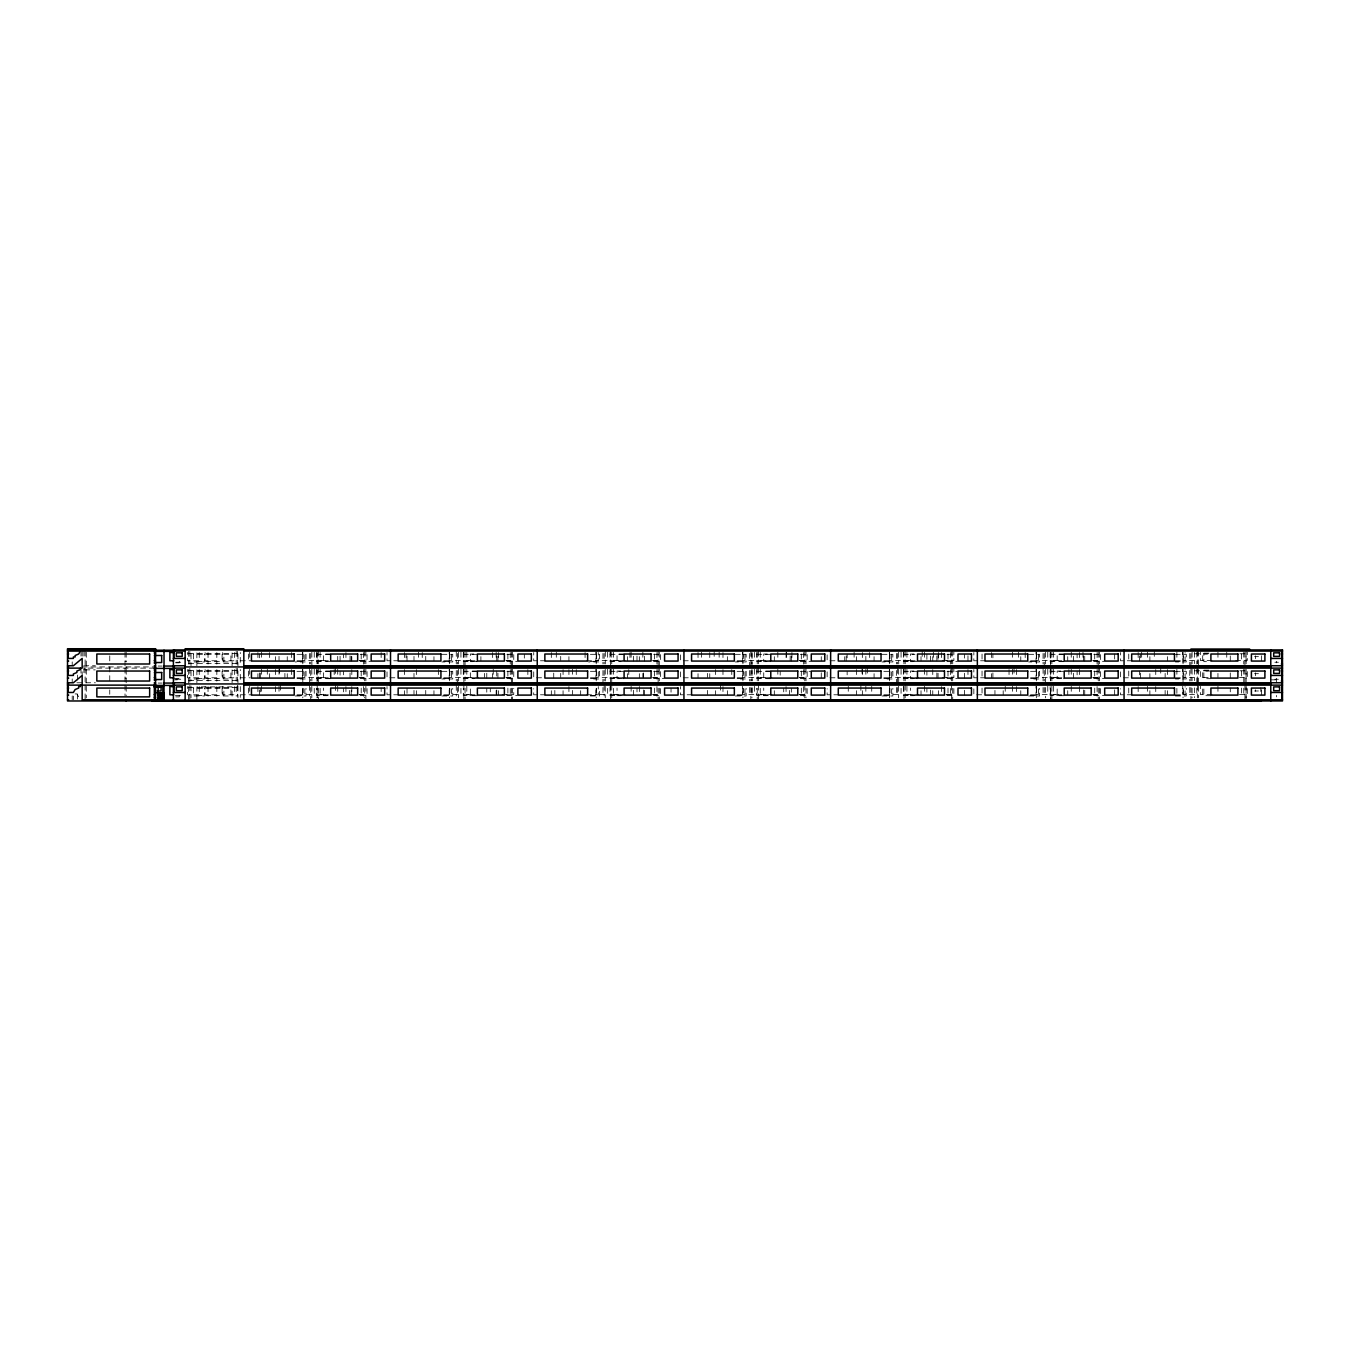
<?xml version="1.0" encoding="UTF-8"?>
<svg xmlns="http://www.w3.org/2000/svg" width="1350" height="1350" viewBox="0 0 1350 1350"><rect width="100%" height="100%" fill="white"/><g stroke="black" fill="none" stroke-linecap="round" stroke-linejoin="round"><path stroke-width="0.75" stroke-dasharray="5 3.75" d="M1208.908 653.13L1202.698 653.13L1202.698 662.361M188.73 653.501L240.249 653.501M1194.547 653.788L1208.976 653.788M1239.874 653.788L1246.067 653.788L1246.067 663.643M330.666 654.024L323.629 654.024L323.629 661.652L327.156 661.652M473.85 654.024L470.34 654.024L470.34 661.652L477.377 661.652M624.088 654.024L617.034 654.024L617.034 661.652L620.561 661.652M767.273 654.024L763.746 654.024L763.746 661.652L770.783 661.652M913.967 654.024L910.457 654.024L910.457 661.652L913.967 661.652M1064.205 654.024L1057.168 654.024L1057.168 661.652L1064.205 661.652M1207.389 654.024L1203.862 654.024L1203.862 661.652L1207.389 661.652M296.983 654.311L306.028 654.311L306.028 661.939L295.177 661.939M316.592 654.311L330.092 654.311M360.197 654.311L368.499 654.311M441.889 654.311L452.739 654.311L452.739 661.939L441.889 661.939M463.303 654.311L476.803 654.311M506.908 654.311L515.211 654.311M590.389 654.311L599.451 654.311L599.451 661.939L588.583 661.939M609.998 654.311L623.498 654.311M653.619 654.311L661.922 654.311M735.294 654.311L746.145 654.311L746.145 661.939L735.294 661.939M756.709 654.311L770.209 654.311M800.314 654.311L808.616 654.311M882.006 654.311L892.856 654.311L892.856 661.939L882.006 661.939M903.42 654.311L914.979 654.311M947.025 654.311L955.327 654.311M1028.7 654.311L1039.567 654.311L1039.567 661.939L1028.7 661.939M1050.131 654.311L1063.614 654.311M1093.736 654.311L1102.039 654.311M1175.192 654.311L1186.262 654.311L1186.262 661.939L1175.411 661.939M1254.538 656.657L1258.453 656.657M320.102 660.487L327.932 660.487M359.235 660.487L367.048 660.487L367.048 652.269M466.813 660.487L474.643 660.487M505.929 660.487L513.759 660.487L513.759 652.269M613.524 660.487L625.252 660.487M652.641 660.487L660.471 660.487L660.471 652.269M760.236 660.487L771.964 660.487M799.352 660.487L807.165 660.487L807.165 652.269M906.93 660.487L914.76 660.487M942.148 660.487L953.876 660.487L953.876 652.269M1053.641 660.487L1061.471 660.487M1092.757 660.487L1100.588 660.487L1100.588 652.269M1194.48 660.487L1182.735 660.487L1182.735 652.269M1212.081 660.487L1200.353 660.487L1200.353 652.269M1235.554 660.487L1247.299 660.487L1247.299 652.269M216.827 660.774L205.099 660.774L205.099 652.556M240.3 660.774L252.045 660.774M297.034 660.774L304.864 660.774L304.864 652.556M316.592 660.774L328.337 660.774M359.623 660.774L363.538 660.774M398.756 660.774L387.011 660.774L387.011 652.556M443.745 660.774L451.558 660.774L451.558 652.556M463.303 660.774L475.031 660.774M506.334 660.774L510.249 660.774M545.451 660.774L533.722 660.774L533.722 652.556M586.524 660.774L598.269 660.774L598.269 652.556M609.998 660.774L621.742 660.774M653.046 660.774L656.944 660.774M688.247 660.774L680.417 660.774L680.417 652.556M737.151 660.774L744.981 660.774L744.981 652.556M756.709 660.774L768.454 660.774M799.74 660.774L803.655 660.774M834.958 660.774L827.128 660.774L827.128 652.556M883.862 660.774L891.675 660.774L891.675 652.556M903.42 660.774L915.148 660.774M946.451 660.774L950.366 660.774M985.567 660.774L973.839 660.774L973.839 652.556M1030.556 660.774L1038.386 660.774L1038.386 652.556M1050.131 660.774L1061.859 660.774M1093.162 660.774L1097.078 660.774M1132.279 660.774L1120.534 660.774L1120.534 652.556M1175.31 660.774L1185.097 660.774L1185.097 652.556M125.01 661.061L126.191 661.061M196.881 661.348L223.881 661.348L223.881 654.311M296.983 661.348L303.092 661.348L303.092 654.311M330.092 661.348L316.592 661.348L316.592 652.556M360.197 661.348L370.575 661.348M443.694 661.348L449.803 661.348L449.803 654.311M476.803 661.348L463.303 661.348L463.303 652.556M506.908 661.348L517.286 661.348M590.406 661.348L596.514 661.348L596.514 654.311M623.498 661.348L609.998 661.348L609.998 652.556M653.619 661.348L661.922 661.348M737.1 661.348L743.209 661.348L743.209 654.311M770.209 661.348L756.709 661.348L756.709 652.556M800.314 661.348L810.692 661.348M883.811 661.348L889.92 661.348L889.92 654.311M916.92 661.348L903.42 661.348L903.42 652.556M947.025 661.348L957.403 661.348M1030.522 661.348L1036.631 661.348L1036.631 654.311M1063.614 661.348L1050.131 661.348L1050.131 652.556M1093.736 661.348L1104.114 661.348M1175.192 661.348L1183.326 661.348L1183.326 654.311M175.753 662.242L182.79 662.242M1274.872 662.242L1278.399 662.242M175.753 662.833L179.28 662.833L179.28 661.365M188.73 663.356L240.249 663.356L240.3 652.556M83.751 665.752L95.378 665.752M158.153 666.056L162.169 666.056M82.164 666.934L155.537 666.934M154.339 668.115L83.936 668.115L83.936 673.144M83.936 669.279L85.117 669.279M84.847 669.87L95.226 669.87M1208.908 670.157L1202.698 670.157L1202.698 679.371M188.73 670.511L240.249 670.511M1194.547 670.798L1208.976 670.798M1239.874 670.798L1246.067 670.798L1246.067 680.653M330.666 671.034L323.629 671.034L323.629 678.679L330.666 678.679M477.377 671.034L470.34 671.034L470.34 678.679L473.85 678.679M620.561 671.034L617.034 671.034L617.034 678.679L624.088 678.679M770.783 671.034L763.746 671.034L763.746 678.679L770.783 678.679M913.967 671.034L910.457 671.034L910.457 678.679L917.494 678.679M1060.678 671.034L1057.168 671.034L1057.168 678.679L1064.205 678.679M1210.899 671.034L1203.862 671.034L1203.862 678.679L1210.899 678.679M296.983 671.321L306.028 671.321L306.028 678.966L296.983 678.966M316.592 671.321L330.092 671.321M360.197 671.321L368.499 671.321M441.889 671.321L452.739 671.321L452.739 678.966L441.889 678.966M463.303 671.321L476.803 671.321M506.908 671.321L515.211 671.321M590.389 671.321L599.451 671.321L599.451 678.966L590.389 678.966M609.998 671.321L623.498 671.321M653.619 671.321L661.922 671.321M737.1 671.321L746.145 671.321L746.145 678.966L737.1 678.966M756.709 671.321L770.209 671.321M800.314 671.321L810.692 671.321M883.811 671.321L892.856 671.321L892.856 678.966L883.811 678.966M903.42 671.321L916.92 671.321M947.025 671.321L957.403 671.321M1030.506 671.321L1039.567 671.321L1039.567 678.966L1030.506 678.966M1050.131 671.321L1063.614 671.321M1093.736 671.321L1102.039 671.321M1175.192 671.321L1186.262 671.321L1186.262 678.966L1175.411 678.966M1254.538 673.684L1258.453 673.684M320.102 677.498L327.932 677.498M359.235 677.498L367.048 677.498L367.048 669.279M466.813 677.498L478.558 677.498M505.929 677.498L513.759 677.498L513.759 669.279M613.524 677.498L625.252 677.498M652.641 677.498L660.471 677.498L660.471 669.279M760.236 677.498L771.964 677.498M799.352 677.498L807.165 677.498L807.165 669.279M906.93 677.498L918.675 677.498M942.148 677.498L953.876 677.498L953.876 669.279M1053.641 677.498L1061.471 677.498M1092.757 677.498L1100.588 677.498L1100.588 669.279M1194.48 677.498L1182.735 677.498L1182.735 669.279M1208.166 677.498L1200.353 677.498L1200.353 669.279M1239.469 677.498L1247.299 677.498L1247.299 669.279M216.827 677.784L205.099 677.784L205.099 669.566M240.3 677.784L250.087 677.784M297.034 677.784L304.864 677.784L304.864 669.566M316.592 677.784L328.337 677.784M359.623 677.784L363.538 677.784M394.841 677.784L387.011 677.784L387.011 669.566M443.745 677.784L451.558 677.784L451.558 669.566M463.303 677.784L475.031 677.784M506.334 677.784L510.249 677.784M541.536 677.784L533.722 677.784L533.722 669.566M590.439 677.784L598.269 677.784L598.269 669.566M609.998 677.784L621.742 677.784M653.046 677.784L656.944 677.784M688.247 677.784L680.417 677.784L680.417 669.566M737.151 677.784L744.981 677.784L744.981 669.566M756.709 677.784L768.454 677.784M799.74 677.784L803.655 677.784M834.958 677.784L827.128 677.784L827.128 669.566M883.862 677.784L891.675 677.784L891.675 669.566M903.42 677.784L915.148 677.784M946.451 677.784L950.366 677.784M985.567 677.784L973.839 677.784L973.839 669.566M1030.556 677.784L1038.386 677.784L1038.386 669.566M1050.131 677.784L1061.859 677.784M1093.162 677.784L1097.078 677.784M1128.364 677.784L1120.534 677.784L1120.534 669.566M1175.31 677.784L1185.097 677.784L1185.097 669.566M125.01 678.088L126.191 678.088M173.998 678.375L179.28 678.375L179.28 679.843L173.998 679.843M196.881 678.375L223.881 678.375L223.881 671.321M296.983 678.375L303.092 678.375L303.092 671.321M330.092 678.375L316.592 678.375L316.592 669.566M360.197 678.375L370.575 678.375M443.694 678.375L449.803 678.375L449.803 671.321M476.803 678.375L463.303 678.375L463.303 669.566M506.908 678.375L515.211 678.375M590.406 678.375L596.514 678.375L596.514 671.321M623.498 678.375L609.998 678.375L609.998 669.566M653.619 678.375L663.998 678.375M737.1 678.375L743.209 678.375L743.209 671.321M770.209 678.375L756.709 678.375L756.709 669.566M800.314 678.375L810.692 678.375M883.811 678.375L889.92 678.375L889.92 671.321M916.92 678.375L903.42 678.375L903.42 669.566M947.025 678.375L957.403 678.375M1030.522 678.375L1036.631 678.375L1036.631 671.321M1061.691 678.375L1050.131 678.375L1050.131 669.566M1093.736 678.375L1104.114 678.375M1175.192 678.375L1183.326 678.375L1183.326 671.321M175.753 679.252L182.79 679.252M1274.872 679.252L1278.399 679.252M1270.772 679.843L1276.628 679.843M188.73 680.366L240.249 680.366L240.3 669.566M76.899 682.779L95.378 682.779M158.153 683.066L162.169 683.066M188.73 687.538L240.249 687.538M1254.538 690.981L1258.453 690.981M75.128 693.934L76.899 693.934L78.654 696.87M320.102 694.508L327.932 694.508M359.235 694.508L367.048 694.508L367.048 686.306M466.813 694.508L474.643 694.508M502.031 694.508L513.759 694.508L513.759 688.348M613.524 694.508L625.252 694.508M652.641 694.508L660.471 694.508L660.471 688.348M760.236 694.508L771.964 694.508M799.352 694.508L807.165 694.508L807.165 688.348M906.93 694.508L918.675 694.508M946.046 694.508L953.876 694.508L953.876 688.348M1053.641 694.508L1061.471 694.508M1092.757 694.508L1100.588 694.508L1100.588 688.348M1194.48 694.508L1182.735 694.508L1182.735 686.306M1212.081 694.508L1200.353 694.508L1200.353 686.306M1239.469 694.508L1247.299 694.508L1247.299 686.306M216.827 694.794L205.099 694.794L205.099 686.593M240.3 694.794L252.045 694.794M297.034 694.794L304.864 694.794L304.864 688.635M316.592 694.794L328.337 694.794M359.623 694.794L363.538 694.794M398.756 694.794L387.011 694.794L387.011 686.593M443.745 694.794L451.558 694.794L451.558 688.635M463.303 694.794L475.031 694.794M506.334 694.794L510.249 694.794M545.451 694.794L533.722 694.794L533.722 688.635M586.524 694.794L598.269 694.794L598.269 686.593M609.998 694.794L621.742 694.794M653.046 694.794L656.944 694.794M692.162 694.794L680.417 694.794L680.417 686.593M737.151 694.794L744.981 694.794L744.981 686.593M756.709 694.794L768.454 694.794M799.74 694.794L803.655 694.794M838.873 694.794L827.128 694.794L827.128 688.635M883.862 694.794L891.675 694.794L891.675 686.593M903.42 694.794L915.148 694.794M946.451 694.794L950.366 694.794M981.653 694.794L973.839 694.794L973.839 688.635M1030.556 694.794L1038.386 694.794L1038.386 688.635M1050.131 694.794L1061.859 694.794M1093.162 694.794L1097.078 694.794M1132.279 694.794L1120.534 694.794L1120.534 688.635M1175.31 694.794L1185.097 694.794L1185.097 686.593M175.399 695.385L181.457 695.385M196.881 695.385L223.881 695.385L223.881 688.348M296.983 695.385L303.092 695.385L303.092 688.348M328.168 695.385L316.592 695.385L316.592 688.348M360.197 695.385L368.499 695.385M443.694 695.385L449.803 695.385L449.803 688.348M474.862 695.385L463.303 695.385L463.303 688.348M506.908 695.385L517.286 695.385M590.406 695.385L596.514 695.385L596.514 688.348M623.498 695.385L609.998 695.385L609.998 686.593M653.619 695.385L661.922 695.385M737.1 695.385L743.209 695.385L743.209 688.348M768.285 695.385L756.709 695.385L756.709 688.348M800.314 695.385L808.616 695.385M883.811 695.385L889.92 695.385L889.92 688.348M916.92 695.385L903.42 695.385L903.42 686.593M947.025 695.385L955.327 695.385M1030.522 695.385L1036.631 695.385L1036.631 688.348M1061.691 695.385L1050.131 695.385L1050.131 686.593M1093.736 695.385L1104.114 695.385M1175.192 695.385L1183.326 695.385L1183.326 688.348M327.156 695.689L323.629 695.689L323.629 688.061M477.377 695.689L470.34 695.689L470.34 688.061M620.561 695.689L617.034 695.689L617.034 688.061M767.273 695.689L763.746 695.689L763.746 688.061M913.967 695.689L910.457 695.689L910.457 688.061M1064.205 695.689L1057.168 695.689L1057.168 688.061M1210.899 695.689L1203.862 695.689L1203.862 688.061M295.177 695.976L306.028 695.976L306.028 688.348M441.889 695.976L452.739 695.976L452.739 688.348M590.389 695.976L599.451 695.976L599.451 688.348M735.294 695.976L746.145 695.976L746.145 688.348M882.006 695.976L892.856 695.976L892.856 688.348M1028.7 695.976L1039.567 695.976L1039.567 688.348M1175.411 695.976L1186.262 695.976L1186.262 688.348M175.753 696.87L179.28 696.87L179.28 695.402M1276.628 661.365L1276.628 662.833M1276.628 678.375L1276.628 682.779M1276.628 695.402L1276.628 696.87M1261.372 655.779L1261.372 661.061M1261.372 689.816L1261.372 695.098M1260.799 687.758L1260.799 691.47M1255.517 655.779L1255.517 658.716M1255.517 672.789L1255.517 675.726M1255.517 689.816L1255.517 691.284M1246.118 651.088L1246.118 663.829M1246.118 669.279L1246.118 682.779M1246.118 685.125L1246.118 699.789M1246.067 687.825L1246.067 697.68M1244.936 652.269L1244.936 665.752M1244.936 669.279L1244.936 682.779M1244.936 685.125L1244.936 699.789M1243.772 652.185L1243.772 664.065M1243.772 669.195L1243.772 683.066M1243.772 688.196L1243.772 696.127M1241.426 654.024L1241.426 661.652M1241.426 671.034L1241.426 678.679M1241.426 688.061L1241.426 695.689M1230.272 655.931L1230.272 661.652M1230.272 672.941L1230.272 678.679M1230.272 688.061L1230.272 691.875M1226.745 652.269L1226.745 658.041M1217.953 652.269L1217.953 658.429M1217.953 673.397L1217.953 677.498M1217.953 686.306L1217.953 694.508M1202.698 689.023L1202.698 696.398M1198.581 651.088L1198.581 665.752M1198.581 669.279L1198.581 682.779M1198.581 686.306L1198.581 697.866M1197.416 651.088L1197.349 663.829M1197.349 668.115L1197.349 682.779M1197.349 685.125L1197.349 697.866M1196.826 652.185L1196.826 664.065M1196.826 669.195L1196.826 683.066M1196.826 688.196L1196.826 696.127M1194.48 652.269L1194.547 663.643M1194.48 669.279L1194.547 680.653M1194.547 687.825L1194.547 697.68M1192.067 652.269L1192.067 663.829M1192.067 669.279L1192.067 680.856M1192.067 688.23L1192.067 697.866M1190.953 653.467L1190.953 666.056M1190.953 668.402L1190.953 680.974M1190.953 687.504L1190.953 700.076M1189.789 653.467L1189.789 666.056M1189.789 670.494L1189.789 680.974M1189.789 687.504L1189.789 695.891M1183.039 652.269L1183.039 663.829M1183.039 669.279L1183.039 682.779M1183.039 688.23L1183.039 697.866M1176.879 652.269L1176.879 660.487M1176.879 669.279L1176.879 677.498M1176.879 688.348L1176.879 694.508M1167.48 656.657L1167.48 660.774M1167.48 669.566L1167.48 675.726M1167.48 690.694L1167.48 694.794M1165.134 673.397L1165.134 677.498M1165.134 690.407L1165.134 694.508M1160.73 668.115L1160.73 674.392M1155.752 669.566L1155.752 675.726M1155.752 686.593L1155.752 692.752M1154.284 651.375L1154.284 657.669M1149.879 656.657L1149.879 660.774M1149.879 673.684L1149.879 677.784M1149.879 690.694L1149.879 694.794M1147.534 652.269L1147.534 658.429M1147.534 686.306L1147.534 692.466M1141.661 652.269L1141.661 658.429M1140.564 654.311L1140.564 657.838M1140.564 673.093L1140.564 678.375M1139.603 655.931L1139.603 661.652M1139.603 671.034L1139.603 674.848M1138.151 652.556L1138.151 660.774M1138.151 686.593L1138.151 694.794M1128.752 654.024L1128.752 661.652M1128.752 671.034L1128.752 678.679M1128.752 688.061L1128.752 695.689M1114.661 654.024L1114.678 660.774M1114.661 689.816L1114.661 695.098M1099.406 652.269L1099.406 663.829M1099.406 668.115L1099.406 680.856M1099.406 688.23L1099.406 699.789M1098.242 652.269L1098.242 665.752M1098.242 668.115L1098.242 680.856M1098.242 688.23L1098.242 699.789M1097.078 652.556L1097.078 664.116M1097.078 669.566L1097.078 679.202M1097.078 686.593L1097.078 696.229M1094.715 654.024L1094.715 661.652M1094.715 671.034L1094.715 678.679M1094.715 688.061L1094.715 695.689M1084.742 656.218L1084.742 661.939M1084.742 690.255L1084.742 695.976M1083.561 655.931L1083.561 661.652M1083.561 689.968L1083.561 695.689M1082.987 652.269L1082.987 658.429M1079.46 652.556L1079.46 658.716M1079.46 669.566L1079.46 675.726M1079.46 686.593L1079.46 692.752M1077.114 654.311L1077.114 657.838M1077.114 671.321L1077.114 674.848M1073.604 656.218L1073.604 661.939M1073.604 673.228L1073.604 678.966M1071.242 652.269L1071.242 658.041M1071.242 669.279L1071.242 675.439M1071.242 686.306L1071.242 692.466M1068.896 669.566L1068.896 675.354M1067.732 656.657L1067.732 660.774M1067.732 690.694L1067.732 694.794M1053.641 652.269L1053.641 661.348M1053.641 669.279L1053.641 678.375M1053.641 686.306L1053.641 695.385M1051.886 652.269L1051.886 663.829M1051.886 668.115L1051.886 680.856M1051.886 686.306L1051.886 699.789M1050.705 653.181L1050.705 663.66M1050.705 670.208L1050.705 680.687M1050.705 689.31L1050.705 699.789L1050.638 688.23M1050.638 652.269L1050.638 665.752M1050.638 668.115L1050.638 680.856M1047.769 652.269L1047.769 660.487L1036.041 660.487L1036.041 652.269M1047.769 669.279L1047.769 677.498L1036.041 677.498L1036.041 669.279M1047.769 686.306L1047.769 694.508L1036.041 694.508L1036.041 686.306M1045.356 652.269L1045.423 663.947M1045.356 669.279L1045.423 683.066M1045.423 687.504L1045.356 697.866M1044.259 653.467L1044.259 666.056M1044.259 670.494L1044.259 680.974M1044.259 687.504L1044.259 695.891M1043.078 653.467L1043.078 663.947M1043.078 668.402L1043.078 680.974M1043.078 687.504L1043.078 695.891M1036.328 652.269L1036.328 663.829M1036.328 669.279L1036.328 680.856M1036.328 686.306L1036.328 697.866M1025.19 652.556L1025.19 658.327M1020.786 656.657L1020.786 660.774M1020.786 690.694L1020.786 694.794M1018.423 652.269L1018.423 658.429M1016.381 669.566L1016.381 675.354M1016.381 686.593L1016.381 692.364M1014.036 668.115L1014.036 674.392M1012.567 652.269L1012.567 658.429M1012.567 669.279L1012.567 675.439M1012.567 686.306L1012.567 692.466M1009.041 669.566L1009.041 675.726M1005.227 686.306L1005.227 692.077M1003.185 690.694L1003.185 694.794M994.95 690.407L994.95 694.508M992.908 654.024L992.908 657.838M992.908 672.941L992.908 678.679M991.44 652.556L991.44 658.716M991.44 673.684L991.44 677.784M982.041 654.024L982.041 661.652M982.041 671.034L982.041 678.679M982.041 688.061L982.041 695.689M967.967 655.779L967.967 661.061M967.967 669.566L967.967 678.088M964.44 654.311L964.44 658.125M964.44 673.228L964.44 678.966M964.44 690.255L964.44 695.976M952.712 651.088L952.712 663.829M952.712 668.115L952.712 680.856M952.712 688.23L952.712 699.789M951.531 651.088L951.531 663.829M951.531 668.115L951.531 680.856M951.531 685.125L951.531 699.789M950.366 652.556L950.366 664.116M950.366 669.566L950.366 679.202M950.366 688.517L950.366 696.229M948.004 654.024L948.004 661.652M948.004 671.034L948.004 678.679M948.004 688.061L948.004 695.689M941.558 652.556L941.558 658.327M941.558 686.593L941.558 692.364M938.621 652.556L938.621 658.716M938.621 690.694L938.621 694.794M938.048 654.311L938.048 661.939M938.048 673.228L938.048 678.966M936.866 655.931L936.866 661.652M936.866 672.941L936.866 678.679M933.339 652.269L933.339 658.041M932.766 656.657L932.766 660.774M932.766 669.566L932.766 675.726M932.766 690.694L932.766 694.794M930.403 656.066L930.403 661.348M930.403 690.103L930.403 695.385M926.893 654.311L926.893 661.939M926.893 671.321L926.893 675.152M926.893 688.348L926.893 692.162M924.531 652.269L924.531 658.429M924.531 669.279L924.531 675.439M924.531 686.306L924.531 692.466M922.202 651.375L922.202 657.669M921.021 656.657L921.021 660.774M921.021 690.694L921.021 694.794M906.93 652.269L906.93 661.348M906.93 669.279L906.93 678.375M906.93 686.306L906.93 695.385M905.175 651.088L905.175 663.829M905.175 668.115L905.175 680.856M905.175 685.125L905.175 697.866M903.926 651.088L903.926 663.829M903.926 668.115L903.926 680.856M903.926 686.306L903.994 699.789M901.058 652.269L901.058 660.487L889.329 660.487L889.329 652.269M901.058 669.279L901.058 677.498L889.329 677.498L889.329 669.279M901.058 688.348L901.058 694.508L889.329 694.508L889.329 688.348M898.644 652.269L898.729 663.947M898.644 669.279L898.729 683.066M898.644 686.306L898.644 697.866M897.548 653.467L897.548 663.947M897.548 668.402L897.548 683.066M897.548 687.504L897.548 695.891M896.383 653.467L896.383 663.947M896.383 670.494L896.383 683.066M896.383 687.504L896.383 695.891M889.616 652.269L889.616 663.829M889.616 669.279L889.616 680.856M889.616 686.306L889.616 697.866M874.074 656.657L874.074 660.774M874.074 673.684L874.074 677.784M871.729 686.306L871.729 692.466M869.67 652.556L869.67 658.327M867.324 668.115L867.324 674.392M865.856 656.37L865.856 660.487M865.856 669.279L865.856 675.439M865.856 686.306L865.856 694.508M862.346 652.556L862.346 660.774M862.346 669.566L862.346 677.784M862.346 690.694L862.346 694.794M862.042 668.402L862.042 674.679M860.878 685.412L860.878 691.706M856.474 656.657L856.474 660.774M856.474 669.566L856.474 675.726M856.474 690.694L856.474 694.794M854.111 652.269L854.111 658.429M848.256 686.306L848.256 692.466M847.142 654.311L847.142 657.838M847.142 671.321L847.142 674.848M846.197 655.931L846.197 661.652M844.729 656.657L844.729 660.774M821.256 656.657L821.256 660.774M821.256 672.806L821.256 678.088M806.001 651.088L806.001 663.829M806.001 668.115L806.001 680.856M806.001 688.23L806.001 697.866M804.819 651.088L804.819 663.829M804.819 669.279L804.819 680.856M804.819 685.125L804.819 697.866M803.655 652.556L803.655 664.116M803.655 669.566L803.655 679.202M803.655 686.593L803.655 696.229M801.309 654.024L801.309 661.652M801.309 671.034L801.309 678.679M801.309 688.061L801.309 695.689M791.927 652.556L791.927 658.716M791.336 656.218L791.336 661.939M791.336 688.348L791.336 692.162M790.155 655.931L790.155 661.652M789.564 690.407L789.564 694.508M786.628 652.269L786.628 658.041M786.054 652.556L786.054 658.716M786.054 686.593L786.054 692.752M783.709 688.348L783.709 691.875M780.182 671.321L780.182 675.152M777.836 652.269L777.836 658.429M777.836 669.279L777.836 675.439M774.309 656.657L774.309 660.774M774.309 690.694L774.309 694.794M760.236 652.269L760.236 661.348M760.236 669.279L760.236 678.375M760.236 688.348L760.236 695.385M758.464 651.088L758.464 663.829M758.464 668.115L758.464 680.856M758.464 685.125L758.464 699.789M757.232 652.269L757.232 663.829M757.232 668.115L757.232 680.856M757.232 688.23L757.232 699.789M754.363 652.269L754.363 660.487L742.618 660.487L742.618 652.269M754.363 669.279L754.363 677.498L742.618 677.498L742.618 669.279M754.363 686.306L754.363 694.508L742.618 694.508L742.618 686.306M752.017 653.467L752.017 666.056M752.017 670.494L752.017 680.974L751.95 669.279M752.017 687.504L752.017 695.891M751.95 652.269L751.95 663.829M751.95 688.23L751.95 697.866M750.836 651.375L750.836 666.056M750.836 670.494L750.836 680.974M750.836 687.504L750.836 700.076M749.672 653.467L749.672 666.056M749.672 670.494L749.672 680.974M749.672 687.504L749.672 695.891M742.922 652.269L742.922 663.829M742.922 669.279L742.922 680.856M742.922 688.23L742.922 697.866M731.767 669.566L731.767 675.354M727.363 656.657L727.363 660.774M727.363 690.694L727.363 694.794M722.976 652.556L722.976 658.327M722.976 669.566L722.976 675.354M722.976 686.593L722.976 692.364M720.613 685.125L720.613 691.419M719.145 652.269L719.145 658.429M715.635 669.566L715.635 675.726M715.635 690.694L715.635 694.794M714.167 651.375L714.167 657.669M709.763 652.556L709.763 658.716M709.763 673.684L709.763 677.784M707.417 673.397L707.417 677.498M707.417 690.407L707.417 694.508M701.544 652.269L701.544 658.429M698.034 652.556L698.034 658.716M698.034 673.684L698.034 677.784M671.034 688.348L671.034 692.162M659.289 652.269L659.289 665.752M659.289 669.279L659.289 680.856M659.289 688.23L659.289 699.789M658.125 651.088L658.125 665.752M658.125 669.279L658.125 682.779M658.125 688.23L658.125 699.789M656.944 652.556L656.944 664.116M656.944 669.566L656.944 679.202M656.944 686.593L656.944 696.229M654.598 654.024L654.598 661.652M654.598 671.034L654.598 678.679M654.598 688.061L654.598 695.689M644.625 656.218L644.625 661.939M644.625 690.255L644.625 695.976M643.444 672.941L643.444 678.679M643.444 689.968L643.444 695.689M642.87 652.269L642.87 658.429M642.87 673.397L642.87 677.498M639.343 656.657L639.343 660.774M639.343 673.684L639.343 677.784M639.343 686.593L639.343 692.752M636.998 656.066L636.998 661.348M636.998 688.348L636.998 691.875M633.471 656.218L633.471 661.939M633.471 690.255L633.471 695.976M631.125 652.269L631.125 658.429M631.125 686.306L631.125 692.466M629.961 652.556L629.961 658.327M628.779 669.566L628.779 675.354M627.615 656.657L627.615 660.774M627.615 673.684L627.615 677.784M613.524 652.269L613.524 661.348M613.524 669.279L613.524 678.375M613.524 688.348L613.524 695.385M611.752 652.269L611.752 663.829M611.752 669.279L611.752 682.779M611.752 685.125L611.752 697.866M610.521 651.088L610.588 665.752M610.521 669.279L610.521 682.779M610.521 685.125L610.521 699.789M607.652 652.269L607.652 660.487L595.924 660.487L595.924 652.269M607.652 669.279L607.652 677.498L595.924 677.498L595.924 669.279M607.652 688.348L607.652 694.508L595.924 694.508L595.924 686.306M605.306 651.375L605.306 663.947M605.239 669.279L605.306 680.974M605.239 686.306L605.239 697.866M604.142 653.467L604.142 663.947M604.142 670.494L604.142 680.974M604.142 685.412L604.142 695.891M602.961 653.467L602.961 663.947M602.961 670.494L602.961 683.066M602.961 687.504L602.961 695.891M596.211 652.269L596.211 663.829M596.211 669.279L596.211 680.856M596.211 688.23L596.211 697.866M585.073 652.556L585.073 658.327M580.669 690.694L580.669 694.794M576.264 669.566L576.264 675.354M572.451 669.279L572.451 677.498M572.451 690.407L572.451 694.508M568.924 656.657L568.924 660.774M568.924 669.566L568.924 675.726M568.924 686.593L568.924 692.752M563.068 669.566L563.068 675.726M563.068 690.694L563.068 694.794M560.706 656.37L560.706 660.487M560.706 673.397L560.706 677.498M556.301 652.269L556.301 658.041M554.833 690.407L554.833 694.508M553.736 673.093L553.736 678.375M551.323 652.556L551.323 658.716M551.323 690.694L551.323 694.794M527.85 669.566L527.85 675.726M524.323 654.311L524.323 658.125M512.595 652.269L512.595 665.752M512.595 669.279L512.595 682.779M512.595 688.23L512.595 699.789M511.414 652.269L511.414 665.752M511.414 669.279L511.414 682.779M511.414 688.23L511.414 699.789M510.249 652.556L510.249 664.116M510.249 669.566L510.249 679.202M510.249 688.517L510.249 696.229M507.887 654.024L507.887 661.652M507.887 671.034L507.887 678.679M507.887 688.061L507.887 695.689M498.504 652.556L498.504 658.716M498.504 690.694L498.504 694.794M497.931 656.218L497.931 661.939M497.931 673.228L497.931 678.966M496.749 655.931L496.749 661.652M496.749 671.034L496.749 678.679M496.749 689.968L496.749 695.689M496.159 652.269L496.159 658.429M496.159 690.407L496.159 694.508M493.222 669.279L493.222 675.067M492.649 652.556L492.649 658.716M492.649 673.684L492.649 677.784M490.286 688.348L490.286 691.875M486.776 673.228L486.776 678.966M486.776 688.348L486.776 692.162M484.414 673.397L484.414 677.498M480.904 656.657L480.904 660.774M466.813 652.269L466.813 661.348M466.813 669.279L466.813 678.375M466.813 686.306L466.813 695.385M465.058 652.269L465.058 665.752M465.058 668.115L465.058 680.856M465.058 688.23L465.058 699.789M463.809 652.269L463.877 665.752M463.809 669.279L463.877 682.779M463.877 685.125L463.809 699.789M460.941 652.269L460.941 660.487L449.212 660.487L449.212 652.269M460.941 669.279L460.941 677.498L449.212 677.498L449.212 669.279M460.941 688.348L460.941 694.508L449.212 694.508L449.212 688.348M458.528 652.269L458.612 663.947M458.528 669.279L458.612 680.974M458.528 686.306L458.528 697.866M457.431 653.467L457.431 663.947M457.431 670.494L457.431 683.066M457.431 687.504L457.431 695.891M456.266 651.375L456.266 663.947M456.266 670.494L456.266 680.974M456.266 685.412L456.266 695.891M449.499 652.269L449.499 663.829M449.499 669.279L449.499 680.856M449.499 688.23L449.499 697.866M438.362 669.566L438.362 675.354M433.958 656.657L433.958 660.774M433.958 690.694L433.958 694.794M425.739 656.37L425.739 660.487M425.739 690.407L425.739 694.508M422.229 652.556L422.229 658.716M418.399 652.269L418.399 658.041M416.357 669.566L416.357 675.726M416.357 690.694L416.357 694.794M413.994 656.37L413.994 660.487M413.994 673.397L413.994 677.498M413.994 690.407L413.994 694.508M407.025 656.066L407.025 661.348M407.025 688.348L407.025 695.385M406.08 654.024L406.08 657.838M404.612 652.556L404.612 658.716M404.612 669.566L404.612 675.726M404.612 690.694L404.612 694.794M381.139 652.556L381.139 658.716M381.139 688.061L381.139 691.588M365.884 651.088L365.884 663.829M365.884 669.279L365.884 680.856M365.884 686.306L365.884 699.789M364.702 651.088L364.702 663.829M364.702 669.279L364.702 680.856M364.702 688.23L364.702 697.866M363.538 652.556L363.538 664.116M363.538 669.566L363.538 679.202M363.538 686.593L363.538 696.229M361.192 654.024L361.192 661.652M361.192 671.034L361.192 678.679M361.192 688.061L361.192 695.689M351.81 656.657L351.81 660.774M351.81 669.566L351.81 675.726M351.81 686.593L351.81 692.752M351.219 656.218L351.219 661.939M351.219 690.255L351.219 695.976M350.038 655.931L350.038 661.652M350.038 672.941L350.038 678.679M349.448 690.407L349.448 694.508M345.938 652.556L345.938 658.716M345.938 686.593L345.938 692.752M343.592 654.311L343.592 657.838M343.592 671.321L343.592 674.848M343.592 688.348L343.592 691.875M340.065 656.218L340.065 661.939M340.065 671.321L340.065 675.152M337.719 656.37L337.719 660.487M337.719 669.279L337.719 675.439M337.719 686.306L337.719 692.077M335.374 668.402L335.374 674.679M335.374 685.412L335.374 691.706M334.192 669.566L334.192 675.726M320.102 652.269L320.119 661.348M320.102 669.279L320.119 678.375M320.119 688.348L320.119 695.385M318.347 651.088L318.347 663.829M318.347 668.115L318.347 682.779M318.347 688.23L318.347 699.789M317.183 653.181L317.183 663.66M317.183 670.208L317.183 680.687M317.183 685.125L317.183 697.697M317.115 651.088L317.115 663.829M317.115 668.115L317.115 682.779M317.115 688.23L317.115 697.866M314.246 652.269L314.246 660.487L302.501 660.487L302.501 652.269M314.246 669.279L314.246 677.498L302.501 677.498L302.501 669.279M314.246 688.348L314.246 694.508L302.501 694.508L302.501 688.348M311.833 652.269L311.901 666.056M311.833 669.279L311.901 680.974M311.833 686.306L311.833 697.866M310.719 653.467L310.719 663.947M310.719 670.494L310.719 680.974M310.719 687.504L310.719 700.076M309.555 653.467L309.555 663.947M309.555 668.402L309.555 683.066M309.555 685.412L309.555 695.891M302.805 652.269L302.805 663.829M302.805 669.279L302.805 682.779M302.805 688.23L302.805 697.866M291.651 652.556L291.651 658.327M291.651 669.566L291.651 675.354M287.246 656.657L287.246 660.774M287.246 673.684L287.246 677.784M284.901 673.397L284.901 677.498M280.496 685.125L280.496 691.419M279.332 668.115L279.332 674.392M279.028 656.37L279.028 660.487M279.028 669.279L279.028 675.439M279.028 686.306L279.028 692.466M275.518 656.657L275.518 660.774M275.518 669.566L275.518 675.726M275.518 686.593L275.518 692.752M269.646 652.556L269.646 658.716M269.646 673.684L269.646 677.784M267.3 669.279L267.3 675.439M261.427 652.269L261.427 658.429M261.427 669.279L261.427 675.439M261.427 686.306L261.427 692.466M260.331 673.093L260.331 678.375M260.331 688.348L260.331 691.875M259.369 654.024L259.369 657.838M259.369 672.941L259.369 678.679M259.369 689.968L259.369 695.689M257.918 652.556L257.918 658.716M257.918 673.684L257.918 677.784M257.918 686.593L257.918 692.752M249.683 652.269L249.683 660.487M249.683 669.279L249.683 677.498M249.683 686.306L249.683 694.508M248.518 654.024L248.518 661.652M248.518 671.034L248.518 678.679M248.518 688.061L248.518 695.689M240.3 686.593L240.249 697.393M237.954 653.873L237.954 665.752M237.954 670.899L237.954 682.779M237.954 685.935L237.954 697.815M237.431 651.375L237.431 664.116M237.381 668.402L237.431 681.142M237.381 685.412L237.431 696.229M236.199 651.375L236.199 664.116M236.199 668.402L236.199 681.142M236.199 686.593L236.199 696.229M234.444 652.556L234.444 660.774L222.699 660.774L222.699 652.556M234.444 669.566L234.444 677.784L222.699 677.784L222.699 669.566M234.444 686.593L234.444 694.794L222.699 694.794L222.699 686.593M232.082 652.843L232.082 665.752M232.082 669.87L232.082 682.779M232.082 696.111L232.082 686.88L196.881 686.88L196.881 699.789M222.109 654.311L222.109 661.939L230.918 661.939L230.918 654.311L193.354 654.311L193.354 661.939L204.508 661.939L204.508 654.311M222.109 671.321L222.109 678.966L230.918 678.966L230.918 671.321L193.354 671.321L193.354 678.966L204.508 678.966L204.508 671.321M222.109 688.348L222.109 695.976L230.918 695.976L230.918 688.348L193.354 688.348L193.354 695.976L204.508 695.976L204.508 688.348M216.827 652.556L216.827 664.116M216.827 669.566L216.827 681.142M216.827 686.593L216.827 696.229M208.035 652.556L208.035 664.116M208.035 669.566L208.035 681.142M208.035 686.593L208.035 696.229M199.226 652.556L199.226 660.774L187.498 660.774L187.498 652.556M199.226 669.566L199.226 677.784L187.498 677.784L187.498 669.566M199.226 686.593L199.226 694.794L187.498 694.794L187.498 686.593M196.881 652.843L196.881 665.752M196.881 669.87L196.881 682.779M191.008 653.873L191.008 665.752M191.008 670.899L191.008 680.805M191.008 685.935L191.008 697.815M189.844 651.375L189.844 664.116M189.844 668.402L189.844 683.066M189.844 685.412L189.844 700.076M188.662 651.375L188.662 664.116M188.662 669.566L188.662 683.066M188.662 686.593L188.662 700.076M126.191 652.269L126.191 661.905M126.191 666.934L126.191 668.115M126.191 669.279L126.191 682.779M126.191 686.306L126.191 695.689M125.01 652.269L125.01 665.752M125.01 668.115L125.01 682.779M125.01 685.125L125.01 695.689M109.755 655.864L109.755 662.074M109.755 666.934L109.755 682.779M109.755 689.901L109.755 694.271M86.282 652.269L86.282 665.752M86.282 669.279L86.282 682.779M86.282 686.306L86.282 697.866M85.117 651.088L85.117 665.752M85.117 668.115L85.117 682.779M85.117 685.125L85.117 699.789M83.936 651.088L83.936 657.383M82.181 651.088L82.181 658.429M82.164 671.777L82.164 675.439M81 652.269L81 656.117M81 669.279L81 673.144M77.49 675.067L77.49 680.856M77.49 694.018L77.49 699.789M73.372 696.127L73.372 699.789M72.208 661.905L72.208 665.752M72.208 678.915L72.208 682.779M72.208 695.942L72.208 699.789"/><path stroke-width="1.5" d="M67.5 649.924L155.537 649.924M154.238 650.211L174.504 650.211M67.5 651.088L155.537 651.088M173.407 651.088L185.136 651.088M243.827 651.088L1282.5 651.088M154.238 651.375L174.504 651.375M154.271 652.269L155.453 652.269M173.796 652.556L169.881 652.556L169.881 660.774L173.796 660.774M154.356 653.501L155.537 653.501M67.517 654.024L68.681 654.024M1281.319 654.024L1282.5 654.024M154.339 655.206L155.52 655.206M173.407 658.429L185.136 658.429M1270.772 658.429L1282.5 658.429M154.271 660.487L155.453 660.487M67.517 661.061L68.681 661.061M154.339 662.242L155.52 662.242M154.356 663.356L155.537 663.356M1281.319 663.998L1282.5 663.998M67.517 665.752L73.372 665.752L82.164 658.429L82.164 668.115L67.517 668.115M154.271 665.752L155.537 665.752M173.407 665.752L185.136 665.752M243.827 665.752L1282.5 665.752M164.025 666.056L174.504 666.056M67.517 666.934L68.681 666.934M154.339 666.934L155.537 666.934M185.136 666.934L1270.772 666.934M154.271 668.115L155.537 668.115M173.407 668.115L185.136 668.115M243.827 668.115L1282.5 668.115M154.238 668.402L174.504 668.402M154.271 669.279L155.453 669.279M173.796 669.566L169.881 669.566L169.881 677.784L173.796 677.784M154.356 670.511L155.537 670.511M67.517 671.034L68.681 671.034M1281.319 671.034L1282.5 671.034M154.339 672.216L155.52 672.216M173.407 675.439L185.136 675.439M1270.772 675.439L1282.5 675.439M154.271 677.498L155.453 677.498M67.517 678.088L68.681 678.088M154.339 679.252L155.52 679.252M154.356 680.366L155.537 680.366M1281.319 681.024L1282.5 681.024M67.517 682.779L73.372 682.779L82.164 675.439L82.164 699.789L155.537 699.789M154.271 682.779L155.537 682.779M173.407 682.779L185.136 682.779M243.827 682.779L1282.5 682.779M164.025 683.066L174.504 683.066M67.517 683.944L68.681 683.944M154.339 683.944L155.537 683.944M185.136 683.944L1270.772 683.944M67.517 685.125L155.537 685.125M173.407 685.125L185.136 685.125M243.827 685.125L1282.5 685.125M154.238 685.412L174.504 685.412M154.271 686.306L155.537 686.306M154.052 686.593L162.844 686.593L162.844 700.076M173.796 686.593L169.881 686.593L169.881 694.794L173.796 694.794M157.174 687.167L161.089 687.167L161.089 690.981L157.174 690.981M154.356 687.538L155.537 687.538M67.517 688.061L68.681 688.061M173.407 692.466L185.136 692.466M1270.772 692.466L1282.5 692.466M156.583 692.752L164.025 692.752M158.153 694.221L164.025 694.221M154.271 694.508L155.453 694.508M67.517 695.098L68.681 695.098M158.153 695.689L164.025 695.689M158.153 697.157L164.025 697.157M154.356 697.393L155.537 697.393M158.153 698.608L164.025 698.608M67.517 699.789L68.681 699.789M243.827 699.789L1282.5 699.789M1261.372 700.076L152.28 700.076L152.28 701.258L1261.372 701.258M1281.909 651.088L1281.909 699.789M1270.772 649.924L1270.772 700.971M1249.644 650.211L1249.644 649.029L1190.953 649.029L1190.953 650.211M1190.953 700.076L1190.953 701.258M1124.061 649.924L1124.061 700.971M1044.259 700.076L1044.259 701.258M977.349 649.924L977.349 700.971M897.548 700.076L897.548 701.258M830.638 649.924L830.638 700.971M750.836 700.076L750.836 701.258M683.944 649.924L683.944 700.971M604.142 700.076L604.142 701.258M537.233 649.924L537.233 700.971M457.431 700.076L457.431 701.258M390.521 649.924L390.521 700.971M310.719 700.076L310.719 701.258M243.827 700.971L243.827 648.742L185.136 648.742L185.136 700.971M173.998 651.088L173.998 658.429M173.998 665.752L173.998 675.439M173.998 682.779L173.998 692.466M164.025 650.211L164.025 701.258M158.153 686.88L158.153 700.076M154.356 685.125L154.356 699.789M126.191 699.789L126.191 700.971M80.409 651.088L78.654 654.024L75.128 655.492L75.128 656.961L73.372 656.961L73.372 658.429L68.091 658.429L68.091 651.088M80.409 668.115L80.409 669.583L76.883 671.034L76.883 672.502L73.372 673.971L73.372 675.439L68.091 675.439L68.091 665.752M80.409 685.125L80.409 686.593L78.654 686.593L78.654 688.061L75.128 689.529L73.372 692.466L68.175 692.466L68.091 682.779M155.537 648.742L67.517 648.742L67.517 700.971L155.537 700.971L155.537 648.742M1282.5 649.924L173.407 649.924L173.407 700.971L1282.5 700.971L1282.5 649.924M182.199 652.843L176.344 652.843L176.344 656.37L182.199 656.37L182.199 652.843M1279.564 652.843L1273.691 652.843L1273.691 656.37L1279.564 656.37L1279.564 652.843M149.648 654.024L96.829 654.024L96.829 663.998L149.648 663.998L149.648 654.024M294.216 654.024L251.454 654.024L251.454 661.061L294.216 661.061L294.216 654.024M357.666 654.024L330.666 654.024L330.666 661.061L357.666 661.061L357.666 654.024M384.666 654.024L371.166 654.024L371.166 661.061L384.666 661.061L384.666 654.024M440.927 654.024L398.149 654.024L398.149 661.061L440.927 661.061L440.927 654.024M504.377 654.024L477.377 654.024L477.377 661.061L504.377 661.061L504.377 654.024M531.36 654.024L517.877 654.024L517.877 661.061L531.36 661.061L531.36 654.024M587.638 654.024L544.86 654.024L544.86 661.061L587.638 661.061L587.638 654.024M651.071 654.024L624.088 654.024L624.088 661.061L651.071 661.061L651.071 654.024M678.071 654.024L664.571 654.024L664.571 661.061L678.071 661.061L678.071 654.024M734.349 654.024L691.571 654.024L691.571 661.061L734.349 661.061L734.349 654.024M797.783 654.024L770.783 654.024L770.783 661.061L797.783 661.061L797.783 654.024M824.783 654.024L811.283 654.024L811.283 661.061L824.783 661.061L824.783 654.024M881.044 654.024L838.283 654.024L838.283 661.061L881.044 661.061L881.044 654.024M944.494 654.024L917.494 654.024L917.494 661.061L944.494 661.061L944.494 654.024M971.477 654.024L957.994 654.024L957.994 661.061L971.477 661.061L971.477 654.024M1027.755 654.024L984.977 654.024L984.977 661.061L1027.755 661.061L1027.755 654.024M1091.188 654.024L1064.205 654.024L1064.205 661.061L1091.188 661.061L1091.188 654.024M1118.188 654.024L1104.688 654.024L1104.688 661.061L1118.188 661.061L1118.188 654.024M1174.466 654.024L1131.688 654.024L1131.688 661.061L1174.466 661.061L1174.466 654.024M1237.899 654.024L1210.899 654.024L1210.899 661.061L1237.899 661.061L1237.899 654.024M1264.899 654.024L1251.399 654.024L1251.399 661.061L1264.899 661.061L1264.899 654.024M161.679 655.492L154.626 655.492L154.626 662.529L161.679 662.529L161.679 655.492M182.199 669.87L176.344 669.87L176.344 673.397L182.199 673.397L182.199 669.87M1279.564 669.87L1273.691 669.87L1273.691 673.397L1279.564 673.397L1279.564 669.87M149.648 671.034L96.829 671.034L96.829 681.024L149.648 681.024L149.648 671.034M294.216 671.034L251.454 671.034L251.454 678.088L294.216 678.088L294.216 671.034M357.666 671.034L330.666 671.034L330.666 678.088L357.666 678.088L357.666 671.034M384.666 671.034L371.166 671.034L371.166 678.088L384.666 678.088L384.666 671.034M440.927 671.034L398.149 671.034L398.149 678.088L440.927 678.088L440.927 671.034M504.377 671.034L477.377 671.034L477.377 678.088L504.377 678.088L504.377 671.034M531.36 671.034L517.877 671.034L517.877 678.088L531.36 678.088L531.36 671.034M587.638 671.034L544.86 671.034L544.86 678.088L587.638 678.088L587.638 671.034M651.071 671.034L624.088 671.034L624.088 678.088L651.071 678.088L651.071 671.034M678.071 671.034L664.571 671.034L664.571 678.088L678.071 678.088L678.071 671.034M734.349 671.034L691.571 671.034L691.571 678.088L734.349 678.088L734.349 671.034M797.783 671.034L770.783 671.034L770.783 678.088L797.783 678.088L797.783 671.034M824.783 671.034L811.283 671.034L811.283 678.088L824.783 678.088L824.783 671.034M881.044 671.034L838.283 671.034L838.283 678.088L881.044 678.088L881.044 671.034M944.494 671.034L917.494 671.034L917.494 678.088L944.494 678.088L944.494 671.034M971.477 671.034L957.994 671.034L957.994 678.088L971.477 678.088L971.477 671.034M1027.755 671.034L984.977 671.034L984.977 678.088L1027.755 678.088L1027.755 671.034M1091.188 671.034L1064.205 671.034L1064.205 678.088L1091.188 678.088L1091.188 671.034M1118.188 671.034L1104.688 671.034L1104.688 678.088L1118.188 678.088L1118.188 671.034M1174.466 671.034L1131.688 671.034L1131.688 678.088L1174.466 678.088L1174.466 671.034M1237.899 671.034L1210.899 671.034L1210.899 678.088L1237.899 678.088L1237.899 671.034M1264.899 671.034L1251.399 671.034L1251.399 678.088L1264.899 678.088L1264.899 671.034M161.679 672.502L154.626 672.502L154.626 679.539L161.679 679.539L161.679 672.502M182.199 686.88L176.344 686.88L176.344 690.694L182.199 690.694L182.199 686.88M1279.564 686.88L1273.691 686.88L1273.691 690.694L1279.564 690.694L1279.564 686.88M149.648 688.061L96.846 688.061L96.846 696.87L149.648 696.87L149.648 688.061M294.216 688.061L251.454 688.061L251.454 695.098L294.216 695.098L294.216 688.061M357.666 688.061L330.666 688.061L330.666 695.098L357.666 695.098L357.666 688.061M384.666 688.061L371.166 688.061L371.166 695.098L384.666 695.098L384.666 688.061M440.927 688.061L398.149 688.061L398.149 695.098L440.927 695.098L440.927 688.061M504.377 688.061L477.377 688.061L477.377 695.098L504.377 695.098L504.377 688.061M531.36 688.061L517.877 688.061L517.877 695.098L531.36 695.098L531.36 688.061M587.638 688.061L544.86 688.061L544.86 695.098L587.638 695.098L587.638 688.061M651.071 688.061L624.088 688.061L624.088 695.098L651.071 695.098L651.071 688.061M678.071 688.061L664.571 688.061L664.571 695.098L678.071 695.098L678.071 688.061M734.349 688.061L691.571 688.061L691.571 695.098L734.349 695.098L734.349 688.061M797.783 688.061L770.783 688.061L770.783 695.098L797.783 695.098L797.783 688.061M824.783 688.061L811.283 688.061L811.283 695.098L824.783 695.098L824.783 688.061M881.044 688.061L838.283 688.061L838.283 695.098L881.044 695.098L881.044 688.061M944.494 688.061L917.494 688.061L917.494 695.098L944.494 695.098L944.494 688.061M971.477 688.061L957.994 688.061L957.994 695.098L971.477 695.098L971.477 688.061M1027.755 688.061L984.977 688.061L984.977 695.098L1027.755 695.098L1027.755 688.061M1091.188 688.061L1064.205 688.061L1064.205 695.098L1091.188 695.098L1091.188 688.061M1118.188 688.061L1104.688 688.061L1104.688 695.098L1118.188 695.098L1118.188 688.061M1174.466 688.061L1131.688 688.061L1131.688 695.098L1174.466 695.098L1174.466 688.061M1237.899 688.061L1210.899 688.061L1210.899 695.098L1237.899 695.098L1237.899 688.061M1264.899 688.061L1251.399 688.061L1251.399 695.098L1264.899 695.098L1264.899 688.061"/></g></svg>
